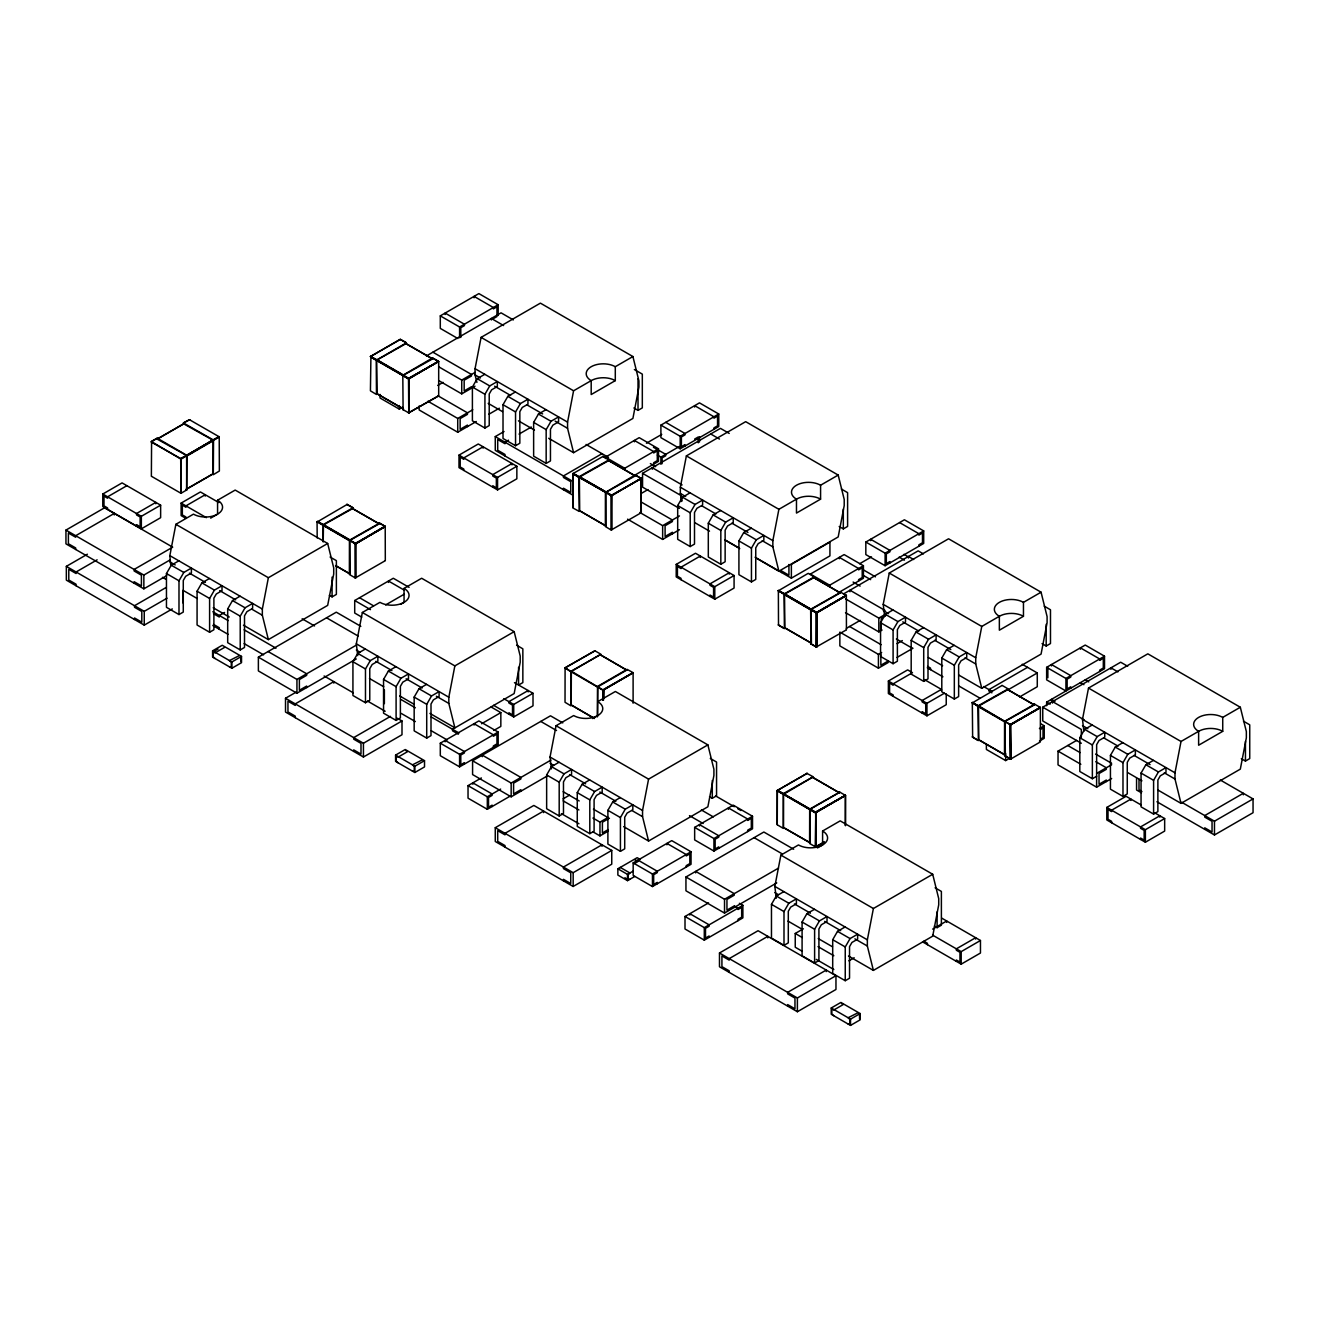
<?xml version="1.0" encoding="UTF-8"?>
<svg xmlns="http://www.w3.org/2000/svg" width="1319" height="1319" viewBox="0 0 1319 1319"><rect width="100%" height="100%" fill="white"/><g stroke="black" fill="none" stroke-linecap="round" stroke-linejoin="round"><path stroke-width="1.5" d="M151.372 476.06L151.586 441.469M189.722 419.673L183.44 422.97L213.299 439.952L219.284 436.836L213.53 440.348L213.299 474.708L219.366 471.015L219.218 437.15M608.949 459.688L602.816 456.308L608.999 459.853L579.222 476.637L573.138 473.488L578.86 477.264L579.222 511.426L573.237 508.128M186.259 489.316L213.134 473.9L213.051 440.365L180.703 458.781L180.967 493.339L180.884 458.534L212.92 440.183L181 459.16L151.289 441.469L157.192 438.155L186.886 455.368L186.671 489.976M403.103 409.747L402.806 375.288L432.517 357.977L438.683 361.571L438.683 395.568M641.298 512.728L641.083 478.203L641.034 513.075M846.435 629.559L846.353 595.397L816.873 612.923L816.494 646.986L816.346 612.774L846.386 595.743M219.069 436.573L213.183 439.854M181.297 458.88L151.141 442.013L157.258 438.188M187.034 489.761L180.983 493.29L151.471 476.307M370.425 356.691L376.228 360.268L376.476 394.48L370.425 390.836L370.919 356.361M573.155 473.917L578.86 477.264M1002.094 685.369L1008.128 688.897L978.352 705.665L972.235 702.582L977.989 706.292L978.352 740.47L972.185 736.859L978.236 740.52M189.524 419.739L219.234 436.82M578.893 477.049L573.138 473.505L602.964 456.456M972.367 702.45L977.989 706.226M352.964 507.7L346.765 504.287L352.981 507.815L323.204 524.599L317.549 521.318M322.842 541.202L323.204 524.599M323.204 541.994L323.468 524.913L352.618 508.59M335.587 565.554L350.211 574.012L349.865 540.411L379.147 523.89L352.14 508.31L379.114 523.742M355.652 578.002L355.141 543.444L385.28 526.446L355.701 543.824L355.487 578.052L349.37 574.49L349.436 540.246L379.509 523.132M376.228 360.268L406.367 342.874L400.646 339.544M406.005 343.632L376.723 360.136L377.069 393.738M376.591 360.516L408.412 378.85L438.535 361.291L409.071 378.817L408.775 413.078L408.511 378.487L438.699 361.653M608.636 460.628L579.371 477.132L579.701 510.733M595.116 650.745L565.093 667.859L565.027 702.285L570.896 705.83L570.847 671.355L600.92 654.24L595.248 650.976M600.079 654.719L627.086 670.316L600.293 654.669L571.341 671.42L571.193 705.055L594.275 718.426M641.083 478.22L611.703 495.796L611.439 530.106L611.159 495.482L641.314 478.583L635.148 474.955L640.82 478.236M784.277 628.536L778.226 624.893L784.393 628.487L784.096 594.028L814.169 576.914L808.432 573.435M784.871 627.795L784.525 594.193L813.807 577.689M777.254 824.688L777.287 790.526L807.277 773.264L777.303 790.477L783.371 793.609L783.321 828.414L777.254 824.771L777.336 790.444L783.42 793.576L813.196 776.792L806.882 773.379M784.393 627.514L811.399 643.111L811.053 609.493L840.318 592.907L813.312 577.409M978.83 739.778L978.484 706.176L1007.765 689.672M978.352 739.497L1005.342 755.078L1005.012 721.477L1034.277 704.973L1007.271 689.392M317.187 521.945L347.111 504.452M641.116 512.778L611.159 530.04L605.372 526.528L605.405 492.432L658.494 461.32L658.494 448.79L639.204 437.661L605.454 457.149L605.454 458.534M1010.766 758.903L1010.173 724.873L1040.361 707.396L1010.272 724.527L1010.519 759.15L1040.361 741.938L1040.394 707.429L1010.882 724.741L1010.519 759.15L1010.222 724.873L1040.295 707.825M157.258 439.161L184.413 454.28M183.77 423.861L212.854 440.117M183.456 422.921L189.441 419.739M186.655 489.085L186.638 455.962M317.071 521.78L322.842 525.226M406.318 342.693L400.135 339.329L370.441 356.592M376.591 359.642L370.491 356.509L400.547 339.346M385.313 560.526L385.214 526.71M594.523 650.976L565.06 667.859L570.781 671.635M816.873 647.068L816.939 612.906M815.9 846.831L824.523 841.984L815.29 846.814L815.867 812.422L815.752 846.913M1001.929 685.55L972.218 702.945M972.631 737.156L972.317 702.549L978.055 706.011M1034.64 704.214L1004.567 721.328L1004.501 755.573L1010.799 759.035M438.436 361.505L408.56 378.421M603.624 698.246L603.558 689.969L633.104 672.674L633.104 703.208M784.442 594.374L816.214 612.906L846.287 595.298L816.28 612.61L816.296 647.002L846.353 629.888M839.725 792.109L809.685 809.157L809.586 843.468L815.703 846.996L815.686 812.801L845.38 795.275L845.43 825.727L845.528 795.637M323.468 524.913L355.388 543.89L385.247 526.611M573.27 507.815L573.171 473.472M845.528 795.538L815.241 812.784L783.453 794.368L812.57 777.221L839.362 792.867M570.797 671.503L565.159 667.777M573.106 473.768L573.056 507.7M778.507 625.239L778.358 590.566L784.393 593.698L778.226 590.846L807.986 573.468M181.231 459.111L181.082 493.108M597.309 716.909L597.507 686.457L627.086 669.343L633.071 672.641L603.212 689.672L603.03 700.241M783.453 794.368L783.47 827.623L810.427 842.989L783.42 827.392M170.761 565.587L169.838 555.629L175.872 524.319L193.464 514.146A17.048 9.843 0 0 0 217.569 514.146A17.048 9.843 0 0 0 217.569 500.231L235.178 490.074L327.673 543.477L333.707 567.846L333.707 574.045L327.673 605.372L268.367 639.616L243.471 625.222M268.367 639.616L262.349 615.248L262.349 609.048L268.367 577.722L327.673 543.477M357.713 655.642L356.328 643.82L362.346 612.494L379.954 602.338A17.048 9.843 0 0 0 404.059 602.338A17.048 9.843 0 0 0 404.059 588.406L421.651 578.25L514.163 631.653L520.197 656.021L520.197 662.22L514.163 693.547L452.532 729.275L452.532 730.792L458.385 734.172M476.917 382.395L475.054 374.909L475.054 368.693L481.089 337.384L540.394 303.139L632.906 356.542L638.924 380.911L638.924 387.11L632.906 418.436L573.584 452.681L548.688 438.287M429.945 713.414L454.857 727.791L448.823 703.423L448.823 697.223L454.857 665.897L514.163 631.653M573.584 452.681L567.566 428.312L567.566 422.113L573.584 390.787L591.192 380.63A17.048 9.843 0 0 1 615.297 380.63L615.297 366.715L632.906 356.542M551.424 768.878L550.039 757.04L556.057 725.73L573.666 715.558A17.048 9.843 0 0 0 597.771 715.558A17.048 9.843 0 0 0 597.771 701.642L615.379 691.486L707.874 744.889L713.909 769.257L713.909 775.457L707.874 806.783L648.569 841.027L623.673 826.634M682.203 500.923L680.34 493.421L680.34 487.222L686.375 455.896L745.68 421.668L838.192 475.071L844.209 499.423L844.209 505.639L838.192 536.948L778.886 571.193L755.754 557.838M648.569 841.027L642.551 816.659L642.551 810.46L648.569 779.133L707.874 744.889M778.886 571.193L772.852 546.841L772.852 540.625L778.886 509.315L796.478 499.143A17.048 9.843 0 0 1 820.583 499.143L820.583 485.227L838.192 475.071M776.248 898.255L774.847 886.417L780.881 855.108L798.473 844.951A17.048 9.843 0 0 0 822.594 844.951L822.594 831.019L840.187 820.863L932.698 874.266L938.716 898.635L938.716 904.834L932.698 936.16L873.392 970.405L848.48 956.028M884.62 616.187L883.219 604.349L889.253 573.04L948.559 538.795L1041.07 592.198L1047.088 616.567L1047.088 622.766L1041.07 654.092L981.765 688.32L958.633 674.982M873.392 970.405L867.358 946.036L867.358 939.837L873.392 908.511L932.698 874.266M981.765 688.32L975.73 663.968L975.73 657.752L981.765 626.443L999.357 616.286A17.048 9.843 0 0 1 1023.462 616.286L1023.462 602.354L1041.07 592.198M1083.872 731.221L1082.487 719.399L1088.505 688.073L1147.827 653.828L1240.322 707.248L1246.356 731.6L1246.356 737.816L1240.322 769.125L1181.016 803.37L1157.884 790.015M1181.016 803.37L1174.998 779.018L1174.998 772.802L1181.016 741.476L1198.625 731.32A17.048 9.843 0 0 1 1222.729 731.32L1222.729 717.404L1240.322 707.248M409.088 412.979L408.89 378.306L409.088 412.979L402.74 409.533M579.222 477.511L611.62 495.416L611.637 529.908M784.063 594.111L778.309 590.549M438.551 395.832L408.445 412.946L438.353 396.046M355.619 543.791L384.868 526.166M845.38 795.373L815.554 812.191L845.43 795.39L839.362 791.895M1040.345 707.462L1034.277 704M370.507 356.542L376.426 359.774M783.057 794.203L777.402 790.922M603.591 689.87L603.327 700.29M323.04 524.731L317.071 521.549L317.187 537.938M408.857 378.932L376.855 359.972M611.389 495.829L579.321 477.231M408.841 378.602L376.723 360.136M611.62 495.416L579.371 477.132M603.558 689.969L603.41 700.29M385.066 560.806L355.19 578.002M633.005 672.888L602.964 690.216L571.176 671.8M355.174 543.477L323.303 525.193L355.454 543.296M178.988 614.555L178.988 580.789L183.803 572.446L191.387 568.077L191.387 573.023L185.682 576.304L183.275 580.492L183.275 612.082L178.988 614.555L166.458 607.317L166.458 573.551L171.272 565.208L178.84 560.839M209.606 632.246L209.606 598.463L214.42 590.121L222.004 585.751L222.004 590.698L216.316 593.995L213.892 598.167L213.892 629.757L209.606 632.246L197.075 625.008L197.075 591.225L201.889 582.883L209.457 578.513M240.223 649.921L240.223 616.154L245.054 607.795L252.621 603.426L252.621 608.389L246.933 611.67L244.51 615.841L244.51 647.431L240.223 649.921L227.692 642.683L227.692 608.916L232.507 600.557L240.074 596.188M484.93 428.048L484.93 394.282L489.745 385.923L497.329 381.554L497.329 386.516L491.641 389.797L489.217 393.969L489.217 425.559L484.93 428.048L472.4 420.81L472.4 387.044L477.214 378.685L484.782 374.316M365.478 702.747L365.478 668.964L370.293 660.621L377.861 656.252L377.861 661.198L372.172 664.496L369.765 668.667L369.765 700.257L365.478 702.747L352.931 695.509L352.931 661.726L357.762 653.383L365.33 649.014M515.548 445.723L515.548 411.957L520.378 403.598L527.946 399.228L527.946 404.191L522.258 407.472L519.834 411.643L519.834 443.25L515.548 445.723L503.017 438.485L503.017 404.719L507.831 396.359L515.399 391.99M396.096 720.421L396.096 686.655L400.91 678.296L408.478 673.927L408.478 678.889L402.79 682.17L400.382 686.342L400.382 717.932L396.096 720.421L383.549 713.183L383.549 679.417L388.38 671.058L395.947 666.689M546.165 463.398L546.165 429.631L550.996 421.272L558.564 416.903L558.564 421.866L552.875 425.147L550.452 429.318L550.452 460.925L546.165 463.398L533.634 456.16L533.634 422.393L538.449 414.034L546.017 409.665M426.713 738.096L426.713 704.33L431.527 695.97L439.095 691.601L439.095 696.564L433.407 699.845L431 704.016L431 735.623L426.713 738.096L414.166 730.858L414.166 697.091L418.997 688.732L426.565 684.363M690.216 546.561L690.216 512.794L695.047 504.452L702.615 500.082L702.615 505.029L696.927 508.31L694.503 512.497L694.503 544.087L690.216 546.561L677.686 539.323L677.686 505.556L682.5 497.214L690.068 492.844M559.19 815.966L559.19 782.2L564.004 773.857L571.572 769.488L571.572 774.434L565.884 777.715L563.477 781.903L563.477 813.493L559.19 815.966L546.643 808.728L546.643 774.962L551.474 766.619L559.042 762.25M720.833 564.252L720.833 530.469L725.664 522.126L733.232 517.757L733.232 522.703L727.544 526.001L725.137 530.172L725.137 561.762L720.833 564.252L708.303 557.014L708.303 523.231L713.117 514.888L720.685 510.519M589.807 833.657L589.807 799.875L594.622 791.532L602.189 787.163L602.189 792.109L596.501 795.406L594.094 799.578L594.094 831.168L589.807 833.657L577.26 826.419L577.26 792.637L582.091 784.294L589.659 779.925M751.451 581.926L751.451 548.16L756.282 539.801L763.849 535.432L763.849 540.378L758.161 543.675L755.754 547.847L755.754 579.437L751.451 581.926L738.92 574.688L738.92 540.922L743.735 532.563L751.319 528.194M620.425 851.332L620.425 817.566L625.239 809.207L632.823 804.837L632.823 809.8L627.119 813.081L624.711 817.252L624.711 848.842L620.425 851.332L607.894 844.094L607.894 810.328L612.708 801.968L620.276 797.599M880.564 622.683L885.379 614.341L897.926 621.579L905.494 617.21L905.494 622.156L899.805 625.453L897.382 629.625L897.382 661.215L893.095 663.704L880.564 656.466L880.564 622.683L893.095 629.921L893.095 663.704M893.095 629.921L897.926 621.579M923.712 681.379L923.712 647.613L928.543 639.253L936.111 634.884L936.111 639.83L930.423 643.128L927.999 647.299L927.999 678.889L923.712 681.379L911.182 674.141L911.182 640.374L915.996 632.015L923.564 627.646M783.997 945.344L783.997 911.577L788.828 903.235L796.396 898.866L796.396 903.812L790.708 907.109L788.3 911.281L788.3 942.871L783.997 945.344L771.467 938.106L771.467 904.339L776.281 895.997L783.865 891.628M954.329 699.054L954.329 665.287L959.16 656.928L966.728 652.559L966.728 657.521L961.04 660.803L958.633 664.974L958.633 696.58L954.329 699.054L941.799 691.816L941.799 658.049L946.613 649.69L954.181 645.321M814.614 963.035L814.614 929.268L819.445 920.909L827.013 916.54L827.013 921.486L821.325 924.784L818.918 928.955L818.918 960.545L814.614 963.035L802.084 955.797L802.084 922.03L806.915 913.671L814.482 909.302M845.248 980.709L845.248 946.943L850.063 938.584L857.63 934.215L857.63 939.177L851.942 942.458L849.535 946.63L849.535 978.236L845.248 980.709L832.701 973.471L832.701 939.705L837.532 931.346L845.1 926.977M1096.65 776.264L1092.363 778.738L1079.816 771.5L1079.816 737.733L1084.647 729.374L1092.214 725.005M1092.363 778.738L1092.363 744.971L1097.177 736.612L1104.745 732.243L1104.745 737.206L1099.057 740.487L1096.65 744.658L1096.617 787.179L1058.036 764.905L1058.036 751.121L1076.634 740.388M1122.98 796.412L1122.98 762.646L1127.794 754.303L1135.362 749.917L1135.362 754.88L1129.674 758.161L1127.267 762.349L1127.267 793.939L1122.98 796.412L1110.433 789.174L1110.433 755.408L1115.264 747.065L1122.832 742.679M1153.597 814.087L1153.597 780.32L1158.412 771.978L1165.98 767.609L1165.98 772.555L1160.291 775.836L1157.884 780.024L1157.884 811.614L1153.597 814.087L1141.05 806.849L1141.05 773.082L1145.881 764.74L1153.449 760.371M571.473 671.272L603.492 690.233M778.325 590.516L784.03 594.325M370.655 356.641L376.228 360.202M376.673 360.235L408.808 378.438M784.789 593.88L816.23 612.758M815.686 812.801L783.568 794.071L815.818 812.356M815.653 812.372L783.75 793.824M385.164 526.396L379.147 522.918L385.033 526.297M403.367 375.272L432.517 358.949L405.51 343.352L432.5 358.784M608.158 460.347L635.148 475.928L605.932 492.35L606.081 526.1L579.222 510.535M777.32 790.477L783.074 794.054M641.215 478.517L611.225 495.548M157.274 439.013L184.116 423.514M157.67 438.848L184.264 423.58M102.783 494.031L122.073 482.902L160.638 505.177L160.638 517.691L141.347 528.837L102.783 506.562L102.783 494.031L141.347 516.306L160.638 505.177M126.888 485.689L107.597 496.818L107.597 498.203L103.987 496.125L103.987 505.869L107.597 507.947L107.597 509.348M212.705 440.002L186.523 455.665M186.671 456.143L213.183 440.744M166.656 575.678L143.853 588.835L65.95 543.857L65.95 530.09L104.531 507.815L172.69 547.171L134.109 569.445L134.109 570.979L141.413 575.183L141.413 585.9L134.109 581.695L134.109 583.212M457.841 338.521L440.299 328.398L440.299 315.868L478.879 293.593L498.17 304.738L498.17 315.472M440.299 315.868L459.589 326.997L498.17 304.738M186.193 489.267L213.183 473.686M426.4 355.949L501.055 312.834L513.338 319.923M493.339 318.654L496.966 316.56L496.966 306.816L493.339 308.91L493.339 307.525L474.065 296.379L474.065 297.781M172.311 608.916L144.249 625.124L66.346 580.146L66.346 566.362L87.384 554.211M205.236 496.125L205.236 494.724L185.963 505.869L185.963 507.254L182.335 505.177L182.335 514.921L185.963 516.999L185.963 518.4L181.132 515.614L181.132 503.083L200.422 491.954L218.855 502.588M97.128 559.833L76.09 571.984L76.09 573.518L68.786 569.297L68.786 580.014L76.09 584.235L76.09 585.768M437.743 385.445L443.052 382.378M210.677 518.136L217.569 514.163L217.569 500.231M380.037 394.414L380.037 397.992L399.327 409.121L402.542 407.274M438.93 366.929L461.732 380.086L475.005 372.42M65.95 530.09L143.853 575.068L170.151 559.883M438.93 380.713L461.732 393.87L475.005 386.203M427.917 401.24L457.726 418.453L472.779 409.764M166.079 587.499L134.505 605.718L134.505 607.251L141.809 611.472L141.809 622.189L134.505 617.968L134.505 619.501M66.346 566.362L144.249 611.34L167.051 598.183M419.145 406.021L419.145 409.962L457.726 432.236L476.307 421.503M488.706 414.347L499.324 408.214M458.996 455.137L478.269 443.992L516.85 466.267L516.85 478.797L497.56 489.926L458.996 467.651L458.996 455.137L497.56 477.396L516.85 466.267M573.171 495.334L495.268 450.356L495.268 436.589L504.039 431.527M508.507 440.183L505.012 442.211L505.012 443.728L497.708 439.524L497.708 450.241L505.012 454.461L505.012 455.978M519.043 434.099L531.31 427.026M615.297 380.63L591.192 394.546L591.192 380.63A17.048 9.843 0 0 1 591.192 366.715A17.048 9.843 0 0 1 615.297 366.715M224.576 612.461L219.317 615.495L219.317 617.028L213.48 613.665M212.59 650.828L222.235 645.271L241.525 656.4L241.525 662.666L231.88 668.238L212.59 657.093L212.59 650.828L231.88 661.973L241.525 656.4M214.799 650.959L218.014 649.096M633.895 407.983L638.017 410.374L642.32 407.884L642.32 374.118L634.357 369.534M329.338 595.298L332.075 596.88L336.378 594.407L336.378 560.641L330.096 557.014M602.008 453.67L563.444 475.945L563.444 477.462L570.748 481.682L570.748 492.399L563.444 488.195L563.444 489.712M361.736 617.094L354.712 613.038L354.712 600.524L393.293 578.25L409.071 587.351M356.262 658.956L296.94 693.2L258.376 670.926L258.376 657.159L336.279 612.181L360.829 626.344M660.901 425.13L699.482 402.872L718.756 414.001L718.756 426.532L680.192 448.79L660.901 437.661L660.901 425.13L680.192 436.276L718.756 414.001M646.442 443.233L661.759 434.38M385.626 604.943L404.356 594.127M605.454 457.149L624.744 468.278L658.494 448.79M400.613 604.316L404.059 602.338L404.059 588.406M657.39 455.121L660.901 457.149L679.334 446.498M694.651 439.062L698.279 436.968L698.279 442.805M679.367 508.392L642.551 487.123L642.551 473.34L720.454 428.362L729.226 433.423M258.376 657.159L296.94 679.417L356.262 645.172M397.134 718.163L401.998 720.965L401.998 734.749L363.434 757.024L285.514 712.046L285.514 698.262L296.05 692.195M640.902 493.652L647.975 489.563M639.847 512.481L662.649 525.638L679.466 515.927M627.58 519.175L662.649 539.422L679.466 529.71M390.506 716.365L353.69 737.618L353.69 739.151L360.994 743.372L360.994 754.089L353.69 749.868L353.69 751.401M285.514 698.262L363.434 743.24L401.998 720.965M676.218 564.4L695.492 553.255L734.073 575.529L734.073 588.06L714.783 599.189L676.218 576.931L676.218 564.4L714.783 586.675L734.073 575.529M820.583 499.143L796.478 513.075L796.478 499.143A17.048 9.843 0 0 1 796.478 485.227A17.048 9.843 0 0 1 820.583 485.227M395.585 755.095L405.23 749.522L424.52 760.651L424.52 766.916L414.875 772.489L395.585 761.36L395.585 755.095L414.875 766.224L424.52 760.651M440.299 743.191L478.879 720.916L498.17 732.061L498.17 744.576L459.589 766.85L440.299 755.721L440.299 743.191L459.589 754.32L498.17 732.061M503.792 698.691L513.718 704.428L533.008 693.283L533.008 705.813L513.718 716.959L493.586 705.319M481.567 723.752L500.841 712.623L500.841 726.406L493.834 730.446M839.181 526.512L843.319 528.886L847.606 526.413L847.606 492.647L841.341 489.019M547.451 775.869L511.162 796.824L472.581 774.566L472.581 760.783L550.485 715.805L562.768 722.894M791.367 578.167L829.931 555.893L829.931 542.109L791.367 564.384L791.367 578.167L755.062 557.212M865.825 542.06L904.405 519.785L923.696 530.914L923.696 543.444L885.115 565.719L865.825 554.59L865.825 542.06L885.115 553.189L923.696 530.914M510.865 795.72L487.321 809.305L468.031 798.176L468.031 785.646L481.369 777.946M859.592 563.757L871.496 556.882M592.61 718.542L597.771 715.558M863.417 565.719L844.127 554.59L810.377 574.078L829.667 585.207L863.417 565.719L863.417 578.25L838.175 592.825M840.681 592.231L810.657 609.279L810.905 643.804M468.031 785.646L487.321 796.775L500.643 789.075M472.581 760.783L511.162 783.057L550.996 760.057M843.484 593.962L918.156 550.864L923.415 553.898M495.268 827.705L533.849 805.447L611.752 850.425L611.752 864.192L573.171 886.467L495.268 841.489L495.268 827.705L573.171 872.683L611.752 850.425M846.336 628.372L860.219 620.359M563.015 798.902L569.511 795.159M845.512 598.875L878.817 618.1L892.947 609.972M885.643 615.709L881.257 618.232L881.257 628.949M845.512 612.659L878.817 631.883L882.065 630.02M880.861 654.504L880.861 665.238L888.165 661.017L888.165 662.55L878.421 668.172L839.857 645.898L839.857 632.114L878.421 654.389L881.669 652.509M897.019 643.656L902.328 640.589M592.956 818.06L599.964 822.116L608.075 817.434M608.24 818.868L602.404 822.232L602.404 832.965L608.24 829.585M897.019 657.439L912.946 648.239M592.956 831.844L599.964 835.9L608.075 831.201M946.234 693.959L946.234 704.709L926.944 715.838L888.379 693.563L888.379 681.033L907.653 669.904L912.484 672.69L893.194 683.819L893.194 685.221L889.583 683.127L889.583 692.871L893.194 694.965L893.194 696.35M1023.462 616.286L999.357 630.202L999.357 616.286A17.048 9.843 0 0 1 999.357 602.354A17.048 9.843 0 0 1 1023.462 602.354M709.523 796.709L712.276 798.292L716.563 795.819L716.563 762.052L710.298 758.425M634.752 876.459L627.514 880.647L617.869 875.074L617.869 868.809L637.159 857.68L640.374 859.526M618.463 869.155L620.276 867.424L629.921 872.98L628.108 874.728L628.108 879.592L629.921 879.245M633.169 862.89L671.75 840.632L691.041 851.761L691.041 864.291L652.46 886.549L633.169 875.42L633.169 862.89L652.46 874.035L691.041 851.761M694.651 827.392L733.232 805.134L752.522 816.263L752.522 828.794L713.942 851.068L694.651 839.923L694.651 827.392L713.942 838.538L752.522 816.263M634.39 863.582L638 861.505M941.403 690.777L941.403 689.392L922.129 700.521L922.129 701.922L925.74 704L925.74 713.744L922.129 711.666L922.129 713.051M617.869 868.809L627.514 874.382L633.136 871.134M888.379 681.033L926.944 703.307L944.486 693.184M1042.059 643.639L1046.181 646.013L1050.485 643.54L1050.485 609.774L1044.219 606.146M1027.534 667.332L988.97 689.606L988.97 691.123L991.888 692.821M1104.514 656.186L1065.933 678.461L1065.933 690.991L1046.643 679.862L1046.643 667.332L1085.224 645.057L1104.514 656.186L1104.514 668.717L1046.643 702.12L1046.643 705.714M1007.469 690.167L1037.278 672.954L1037.278 686.737L1019.735 696.861M776.759 882.906L724.527 913.061L685.946 890.787L685.946 877.003L763.849 832.025L793.659 849.238M1081.333 743.24L1042.752 720.965L1042.752 707.198L1120.672 662.22L1127.679 666.26M739.365 903.317L742.877 905.345L742.877 917.876L704.297 940.15L685.006 929.005L685.006 916.491L708.55 902.888M685.946 877.003L724.527 899.278L778.523 868.1M817.417 847.936L822.594 844.951A17.048 9.843 0 0 0 822.594 831.019M1039.421 728.566L1044.236 725.796L1044.236 738.31L1039.421 741.097M1040.625 729.275L1043.032 727.874L1043.032 737.618L1040.625 739.019M685.006 916.491L704.297 927.62L742.877 905.345M986.381 744.081L986.381 749.456L1005.655 760.585L1010.486 757.798M719.482 952.994L758.062 930.719L835.966 975.697L835.966 989.481L797.385 1011.739L719.482 966.761L719.482 952.994L797.385 997.972L835.966 975.697M802.265 951.296L795.242 947.24L795.242 933.473L803.37 928.774M1096.617 773.396L1111.653 764.707M1096.617 787.179L1111.653 778.49M1222.729 731.32L1198.625 745.235L1198.625 731.32A17.048 9.843 0 0 1 1198.625 717.404A17.048 9.843 0 0 1 1222.729 717.404M1154.735 812.834L1164.661 818.555L1164.661 831.085L1145.37 842.231L1106.806 819.956L1106.806 807.426L1126.08 796.297L1141.116 804.969M848.875 960.826L854.184 957.759M932.681 929.104L946.712 921.008L946.712 922.393M934.347 926.086L937.1 927.669L941.387 925.196L941.387 891.43L935.122 887.802M1241.327 758.689L1245.449 761.063L1249.736 758.59L1249.736 724.823L1243.471 721.196M831.234 1007.996L840.879 1002.44L860.169 1013.569L860.169 1019.834L850.524 1025.407L831.234 1014.262L831.234 1007.996L850.524 1019.142L860.169 1013.569M1106.806 807.426L1145.37 829.7L1164.661 818.555M932.533 935.089L961.188 951.626L980.462 940.496L980.462 953.027L961.188 964.156L922.608 941.881M1181.725 802.282L1214.469 821.193L1253.05 798.918L1253.05 812.702L1214.469 834.976L1156.928 801.754M355.652 543.626L355.454 577.936M1004.864 755.787L1010.42 759.101M1010.601 724.906L978.747 705.863M180.785 493.207L180.851 459.078M626.937 670.003L597.804 686.82L597.672 716.036M839.214 792.571L810.146 809.289L810.08 843.022M438.353 361.225L432.879 358.174M816.428 647.085L810.542 643.59L816.214 646.871M899.574 522.571L918.865 533.7L918.865 535.102L922.492 533.008L922.492 542.752L918.865 544.846L918.865 546.231M710.71 433.984L719.482 439.046M1117.935 671.882L1110.928 667.843L1110.928 669.36M913.671 559.52L908.412 556.486L908.412 558.019M903.96 554.326L909.22 557.36M503.594 325.546L491.327 318.456L491.327 319.989M665.732 422.344L685.006 433.489L685.006 434.874L681.395 436.968L681.395 446.712L685.006 444.618L685.006 446.02M899.146 557.113L904.405 560.146M1085.224 679.862L1088.736 681.874M1080.393 682.648L1083.905 684.66M481.089 337.384L573.584 390.787M686.375 455.896L778.886 509.315M889.253 573.04L981.765 626.443M1088.505 688.073L1181.016 741.476M1046.643 667.332L1065.933 678.461M653.449 447.273L665.732 454.363L665.732 455.764L662.105 457.841L662.105 463.694M863.203 569.775L875.47 576.848M1022.225 664.265L1037.278 672.954M1220.289 780.007L1253.05 798.918M863.632 575.595L870.655 579.635M650.382 463.596L655.642 466.646M853.113 582.042L860.136 586.098M682.088 484.93L652.295 467.717L652.295 469.251M1054.969 701.362L1051.474 699.35L1051.474 700.735M1084.053 719.795L1052.496 701.576L1052.496 703.093M475.054 368.693L567.566 422.113M680.34 487.222L772.852 540.625M883.219 604.349L975.73 657.752M1082.487 719.399L1174.998 772.802M1046.643 702.12L1050.155 704.148M885.049 610.466L849.98 590.22L849.98 591.753M475.054 374.909L480.396 377.992M494.625 386.203L510.634 395.453M526.644 404.686L542.653 413.935M555.118 421.124L567.566 428.312M680.34 493.421L685.682 496.505M701.692 505.754L715.92 513.965M731.93 523.214L747.955 532.464M762.184 540.675L772.852 546.841M883.219 610.565L888.561 613.648M902.79 621.859L918.799 631.109M934.808 640.342L950.818 649.591M965.063 657.802L975.73 663.968M1082.487 725.598L1087.829 728.682M1103.838 737.931L1118.067 746.142M1134.076 755.391L1150.086 764.624M1164.314 772.852L1174.998 779.018M432.896 352.189L471.477 374.464L471.477 375.997L464.173 380.218L464.173 390.935L471.477 386.714L471.477 388.248M642.551 473.34L681.132 495.614L681.132 501.517M477.214 378.685L489.745 385.923M507.831 396.359L520.378 403.598M538.449 414.034L550.996 421.272M682.5 497.214L695.047 504.452M713.117 514.888L725.664 522.126M743.735 532.563L756.282 539.801M915.996 632.015L928.543 639.253M946.613 649.69L959.16 656.928M1084.647 729.374L1097.177 736.612M1115.264 747.065L1127.794 754.303M1145.881 764.74L1158.412 771.978M1042.752 707.198L1081.333 729.456L1081.333 737.337M586.081 444.47L608.504 457.413M840.318 592.017L846.353 595.446M813.394 577.376L840.318 592.907M1007.353 689.342L1034.277 704.89M608.306 460.282L635.131 475.78M472.4 387.044L484.93 394.282M503.017 404.719L515.548 411.957M533.634 422.393L546.165 429.631M677.686 505.556L690.216 512.794M708.303 523.231L720.833 530.469M738.92 540.922L751.451 548.16M911.182 640.374L923.712 647.613M941.799 658.049L954.329 665.287M1079.816 737.733L1092.363 744.971M1110.433 755.408L1122.98 762.646M1141.05 773.082L1153.597 780.32M983.644 686.539L992.201 691.469M724.972 539.834L739.135 548.012M488.195 403.367L502.44 411.594M518.449 420.827L534.459 430.076M695.261 522.918L709.507 531.145M725.516 540.378L739.745 548.605M896.359 639.023L912.385 648.272M928.395 657.521L942.623 665.732M1095.627 754.072L1111.637 763.305M1127.646 772.555L1141.924 780.832M1040.724 723.768L1044.236 725.796M1067.78 745.499L1080.047 752.588M1095.825 761.706L1106.344 767.773L1106.344 769.307L1099.04 773.528L1099.04 784.244L1106.344 780.024L1106.344 781.557M927.603 666.425L930.538 668.106L930.538 669.64M640.82 501.797L672.393 520.016L672.393 521.549L665.089 525.753L665.089 536.47L672.393 532.266L672.393 533.799M927.29 667.777L942.92 676.795M958.864 685.995L980.116 698.262M1141.924 791.548L1139.006 789.867L1139.006 779.15M1141.446 792.801L1136.566 789.999L1136.566 778.177M849.584 626.492L881.141 644.711M1058.036 751.121L1080.838 764.278M816.51 612.395L784.591 594.094L816.725 612.511M978.401 706.357L1010.486 724.626M377.069 359.774L403.581 375.091M579.701 476.769L606.229 492.086M784.393 594.671L810.905 609.972M978.352 706.638L1004.864 721.955M579.486 476.95L611.406 495.219M437.644 395.618L467.454 412.831L467.454 414.364L460.15 418.585L460.15 429.302L467.454 425.081L467.454 426.614M924.388 679.565L941.403 689.392M495.268 436.589L573.171 481.567M784.409 627.679L811.234 643.161M978.368 739.646L1005.193 755.144M376.591 393.458L403.581 409.055L376.591 393.54M579.222 510.453L606.229 526.05M812.356 777.287L839.329 792.719M323.683 524.731L350.211 540.048M323.221 525.473L349.733 540.872M516.586 645.205L522.852 648.816L522.852 682.582L518.565 685.056L518.565 667.282M404.257 590.137L388.478 581.036L388.478 582.421M335.587 565.653L350.129 574.045M941.898 918.222L980.462 940.496M571.143 704.841L594.457 718.443M715.574 795.901L734.287 806.717M737.684 808.679L740.899 810.542M514.443 682.681L533.008 693.283M359.543 597.738L373.574 605.833M354.712 600.524L370.491 609.625M181.132 503.083L206.374 517.658M754.105 837.647L782.167 853.855M362.346 612.494L454.857 665.897M780.881 855.108L873.392 908.511M556.057 725.73L648.569 779.133M701.378 809.981L713.299 816.873M923.811 941.189L927.422 943.283L927.422 944.668M540.741 721.427L556.536 730.528M689.474 815.637L703.093 823.501M175.872 524.319L268.367 577.722M491.113 707L500.841 712.623M326.535 617.803L358.108 636.022M356.328 643.82L448.823 697.223M774.847 886.417L867.358 939.837M550.039 757.04L642.551 810.46M302.15 618.792L314.549 625.948M356.328 650.02L359.873 652.081M375.882 661.314L391.908 670.563M406.137 678.774L422.146 688.023M436.375 696.234L448.823 703.423M774.847 892.633L778.408 894.694M794.417 903.927L810.427 913.177M824.672 921.387L840.681 930.637M854.91 938.848L867.358 946.036M550.039 763.256L553.601 765.3M569.61 774.55L585.62 783.799M599.848 792.01L615.858 801.26M631.867 810.493L642.551 816.659M357.762 653.383L370.293 660.621M388.38 671.058L400.91 678.296M418.997 688.732L431.527 695.97M776.281 895.997L788.828 903.235M806.915 913.671L819.445 920.909M837.532 931.346L850.063 938.584M551.474 766.619L564.004 773.857M582.091 784.294L594.622 791.532M612.708 801.968L625.239 809.207M169.838 555.629L262.349 609.048M352.931 661.726L365.478 668.964M383.549 679.417L396.096 686.655M414.166 697.091L426.713 704.33M771.467 904.339L783.997 911.577M802.084 922.03L814.614 929.268M832.701 939.705L845.248 946.943M546.643 774.962L559.19 782.2M577.26 792.637L589.807 799.875M607.894 810.328L620.425 817.566M169.838 561.845L175.18 564.928M189.408 573.138L205.418 582.388M219.646 590.599L235.656 599.848M251.665 609.081L262.349 615.248M369.468 678.494L383.697 686.704M399.706 695.954L413.935 704.165M171.272 565.208L183.803 572.446M201.889 582.883L214.42 590.121M232.507 600.557L245.054 607.795M788.004 921.107L802.232 929.318M818.242 938.567L832.47 946.778M563.18 791.713L579.189 800.963M593.418 809.174L609.427 818.423M401.19 699.631L415.353 707.808M431.297 717.008L459.028 733.018M795.242 933.473L802.265 937.512M818.044 946.63L833.822 955.731M563.147 800.847L578.926 809.965M166.458 573.551L178.988 580.789M197.075 591.225L209.606 598.463M227.692 608.916L240.223 616.154M401.19 713.398L415.353 721.575M431.297 730.775L447.223 739.975M734.551 906.104L738.046 908.131L738.046 909.516L741.674 907.439L741.674 917.183L738.046 919.261L738.046 920.662M162.468 577.31L165.996 579.354M182.978 590.302L197.207 598.529M213.216 607.762L229.242 617.012M816.296 959.391L833.822 969.514M212.821 611.752L228.171 620.606M244.097 629.806L275.968 648.206M324.095 675.987L353.311 692.854M367.473 701.032L385.181 711.254M561.383 813.625L578.926 823.748M638 860.103L657.291 871.249L657.291 872.634L653.663 874.728L653.663 884.472L657.291 882.378L657.291 883.779M637.951 860.928L634.752 859.757M268.103 651.537L306.684 673.795L306.684 675.328L299.38 679.549L299.38 690.266L306.684 686.045L306.684 687.578M213.48 624.382L219.317 627.745L219.317 629.278M212.821 625.536L228.171 634.39M244.097 643.59L263.586 654.834M405.823 750.56L407.637 751.616L397.992 757.172L396.178 756.133L396.178 761.014L397.992 762.745M624.893 877.745L628.108 879.592M841.473 1003.479L843.286 1004.517L833.641 1010.09L831.844 1009.051L831.844 1013.915L833.641 1015.663M1245.449 741.311L1245.449 761.063M1243.306 794.829L1243.306 793.296L1204.742 815.571L1204.742 817.104L1212.046 821.308L1212.046 832.025L1204.742 827.821L1204.742 829.354M1214.469 821.193L1214.469 834.976M1159.846 817.17L1159.846 815.785L1140.556 826.914L1140.556 828.299L1144.167 830.393L1144.167 840.137L1140.556 838.043L1140.556 839.445M1145.37 829.7L1145.37 842.231M1130.911 800.468L1130.911 799.083L1111.62 810.212L1111.62 811.597L1108.009 809.52L1108.009 819.264L1111.62 821.341L1111.62 822.743M1099.683 671.503L1099.683 670.118L1103.311 668.024L1103.311 658.28L1099.683 660.374L1099.683 658.972L1080.393 647.843L1080.393 649.228M1070.764 688.205L1070.764 686.82L1067.137 688.897L1067.137 679.153L1070.764 677.076L1070.764 675.674L1051.474 664.545L1051.474 665.93M1047.847 668.024L1047.847 677.768M1046.181 624.299L1046.181 646.013M1005.655 753.429L1005.655 760.585M975.648 939.095L975.648 937.71L956.357 948.839L956.357 950.241L959.968 952.318L959.968 962.062L956.357 959.985L956.357 961.37M961.188 951.626L961.188 964.156M937.1 911.874L937.1 927.669M926.944 703.307L926.944 715.838M889.946 562.933L889.946 561.548L886.319 563.625L886.319 553.881L889.946 551.804L889.946 550.402L870.655 539.273L870.655 540.658M885.115 553.189L885.115 565.719M878.817 618.1L878.817 631.883M878.421 654.389L878.421 668.172M859.559 1013.915L859.559 1018.796M858.603 581.036L858.603 579.635L862.214 577.557L862.214 567.813L858.603 569.89L858.603 568.505L839.313 557.36L839.313 558.761M857.746 1012.877L848.117 1017.74L849.914 1019.488L849.914 1024.352L848.117 1024.006M850.524 1019.142L850.524 1025.407M843.319 509.134L843.319 528.886M829.667 585.207L829.667 586.592M826.222 971.608L826.222 970.075L787.657 992.35L787.657 993.866L794.961 998.087L794.961 1008.804L787.657 1004.583L787.657 1006.117M797.385 997.972L797.385 1011.739M788.927 564.499L788.927 575.216L781.623 571.012L781.623 572.545M767.79 937.875L767.79 936.342L729.226 958.616L729.226 960.133L721.922 955.929L721.922 966.646L729.226 970.85L729.226 972.383M747.692 831.58L747.692 830.179L751.319 828.101L751.319 818.357L747.692 820.434L747.692 819.05L728.401 807.92L728.401 809.305M734.254 907.439L734.254 905.906L726.95 910.126L726.95 899.41L734.254 895.189L734.254 893.655L695.69 871.381L695.69 872.914M729.259 574.144L729.259 572.743L709.968 583.888L709.968 585.273L713.579 587.367L713.579 597.111L709.968 595.017L709.968 596.419M724.527 899.278L724.527 913.061M718.756 848.282L718.756 846.88L715.145 848.974L715.145 839.23L718.756 837.136L718.756 835.751L699.482 824.622L699.482 826.007M714.783 586.675L714.783 599.189M713.942 429.318L713.942 427.917L717.552 425.839L717.552 416.095L713.942 418.172L713.942 416.788L694.651 405.642L694.651 407.043M713.942 838.538L713.942 851.068M712.276 780.518L712.276 798.292M709.127 937.364L709.127 935.979L705.5 938.056L705.5 928.312L709.127 926.235L709.127 924.833L689.837 913.704L689.837 915.089M704.297 927.62L704.297 940.15M700.323 557.442L700.323 556.041L681.033 567.186L681.033 568.571L677.422 566.478L677.422 576.222L681.033 578.316L681.033 579.701M699.482 436.671L699.482 442.03M686.21 867.078L686.21 865.676L689.837 863.582L689.837 853.855L686.21 855.932L686.21 854.547L666.936 843.402L666.936 844.803M680.192 436.276L680.192 448.79M662.649 525.638L662.649 539.422M660.901 457.149L660.901 464.304M653.663 464.107L653.663 462.722L657.291 460.628L657.291 450.884L653.663 452.978L653.663 451.576L634.39 440.447L634.39 441.832M652.46 874.035L652.46 886.549M638.017 378.767L638.017 410.374M627.514 874.382L627.514 880.647M624.744 468.278L624.744 469.679M602.008 846.336L602.008 844.803L563.444 867.061L563.444 868.594L570.748 872.815L570.748 883.532L563.444 879.311L563.444 880.845M599.964 822.116L599.964 835.9M573.171 872.683L573.171 886.467M543.576 812.603L543.576 811.07L505.012 833.328L505.012 834.861L497.708 830.657L497.708 841.374L505.012 845.578L505.012 847.111M528.177 691.898L528.177 690.513L508.903 701.642L508.903 703.027L512.514 705.121L512.514 714.865L508.903 712.771L508.903 714.173M520.89 791.202L520.89 789.685L513.586 793.89L513.586 783.173L520.89 778.952L520.89 777.435L482.325 755.16L482.325 756.694M513.718 704.428L513.718 716.959M512.036 464.882L512.036 463.48L492.745 474.626L492.745 476.011L496.356 478.105L496.356 487.849L492.745 485.755L492.745 487.14M511.162 783.057L511.162 796.824M497.56 477.396L497.56 489.926M493.339 747.362L493.339 745.977L496.966 743.883L496.966 734.139L493.339 736.233L493.339 734.831L474.065 723.702L474.065 725.087M492.135 806.519L492.135 805.134L488.525 807.212L488.525 797.467L492.135 795.39L492.135 793.989L472.845 782.859L472.845 784.244M487.321 796.775L487.321 809.305M483.1 448.18L483.1 446.778L463.81 457.907L463.81 459.309L460.199 457.215L460.199 466.959L463.81 469.053L463.81 470.438M464.42 764.064L464.42 762.679L460.793 764.756L460.793 755.029L464.42 752.935L464.42 751.533L445.13 740.404L445.13 741.789M461.732 380.086L461.732 393.87M460.793 337.45L460.793 327.706L464.42 325.612L464.42 324.227L445.13 313.081L445.13 314.483M459.589 326.997L459.589 337.746M459.589 754.32L459.589 766.85M457.726 418.453L457.726 432.236M422.096 759.958L412.451 764.839L414.265 766.57L414.265 771.45L412.451 771.104M414.875 766.224L414.875 772.489M399.327 405.543L399.327 409.121M384.373 689.919L384.373 703.687M363.434 743.24L363.434 757.024M333.839 683.143L333.839 681.61L295.258 703.884L295.258 705.418L287.954 701.197L287.954 711.914L295.258 716.135L295.258 717.668M332.075 577.128L332.075 596.88M296.94 679.417L296.94 693.2M240.915 656.747L240.915 661.627M239.118 655.708L229.473 660.572L231.287 662.319L231.287 667.183L229.473 666.837M231.88 661.973L231.88 668.238M224.642 647.349L215.013 652.921L213.2 651.883L213.2 656.747L215.013 658.494M182.83 591.044L182.83 602.849M155.823 503.776L155.823 502.391L136.533 513.52L136.533 514.921L140.144 516.999L140.144 526.743L136.533 524.665L136.533 526.05M144.249 611.34L144.249 625.124M143.853 575.068L143.853 588.835M141.347 516.306L141.347 528.837M114.258 514.971L114.258 513.437L75.694 535.712L75.694 537.245L68.39 533.024L68.39 543.741L75.694 547.962L75.694 549.479"/></g></svg>
